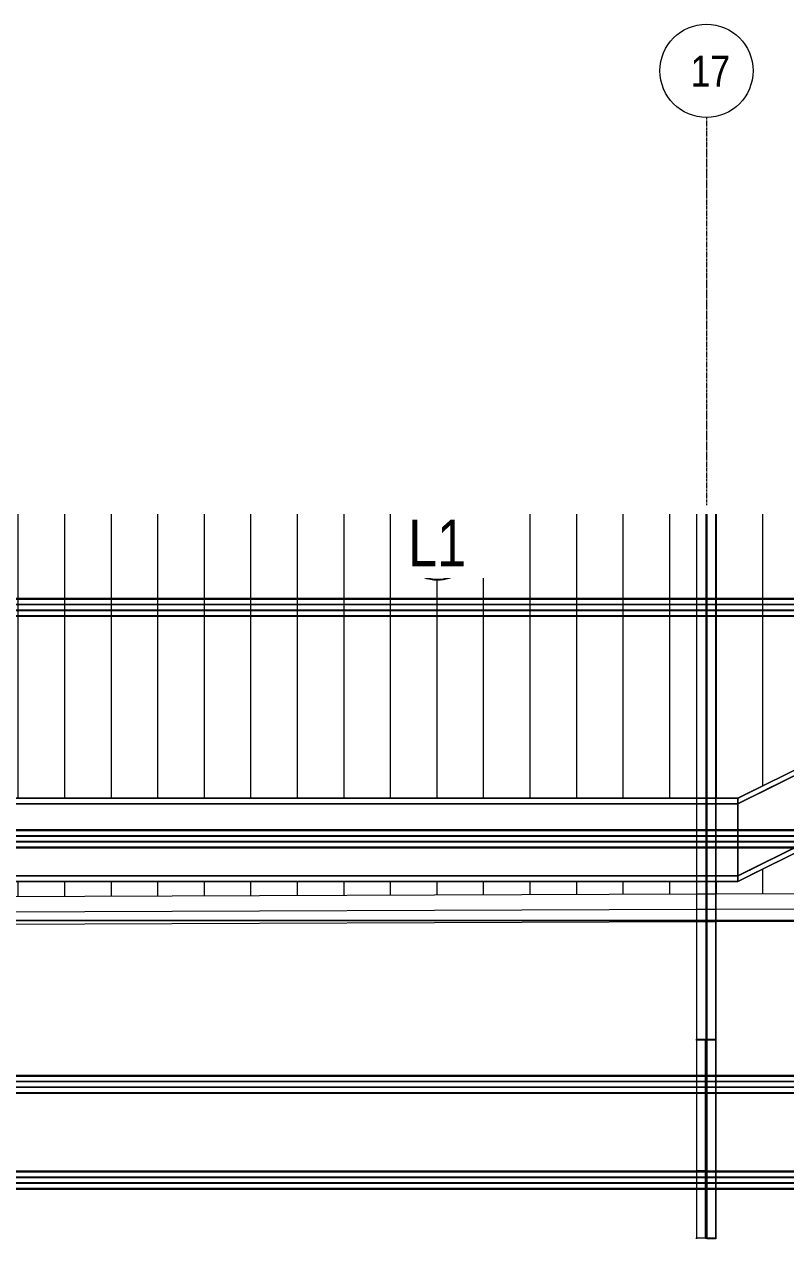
# Model space of a CAD drawing. Header units: centimetres. Extents: x -1906 to 5208, y -261 to 2955.
# Drawn here: x 1529 to 2020, y 2172 to 2955 of the extents above; entities that cross this region are included whole.
import ezdxf

# ---------------------------------------------------------------- set-up
doc = ezdxf.new("R2010")
doc.units = ezdxf.units.CM
for name, pattern in [('_Overhead_2_', [0.47625, 0.3175, -0.15875]), ('Grid Line', [2.2225, 1.27, -0.3175, 0.3175, -0.3175]), ('Hidden', [0.714375, 0.47625, -0.238125])]:
    doc.linetypes.add(name, pattern=pattern)
for name, color, linetype, lineweight in [('A-CLNG', 7, 'Continuous', 18), ('A-CLNG-PATT', 7, 'Continuous', 18), ('A-DETL-HDLN', 7, 'Hidden', 18), ('A-FLOR', 7, 'Continuous', 18), ('A-WALL', 7, 'Continuous', 18), ('E-LITE-EQPM', 7, 'Continuous', 18), ('E-LITE-EQPM-IDEN', 7, 'Continuous', 18), ('G-IMPT', 7, 'Continuous', 18), ('I-WALL', 7, 'Continuous', 9), ('S-BEAM', 7, 'Continuous', 18), ('S-COLS', 7, 'Continuous', 18), ('S-GRID', 7, 'Continuous', 9), ('S-GRID-IDEN', 7, 'Continuous', 9)]:
    doc.layers.add(name, color=color, linetype=linetype, lineweight=lineweight)
doc.styles.add('Arial_1', font='arial.ttf', dxfattribs={"width": 0.8, "height": 30})
doc.styles.add('Saira Condensed_1', font='SairaCondensed-Regular.ttf', dxfattribs={"height": 20})

# ---------------------------------------------------------------- blocks, each defined once
blk = doc.blocks.new('Costanera Perfil Z - Parametrizado - h_22cm-1718476-Planta Bodega almacenamiento insumos')
at = {"layer": 'S-BEAM', "color": 254, "lineweight": 9, "true_color": 0xcccccc}
for p, q in [((-5.84, 4686.47), (-5.84, 1495.35)), ((-5.54, 4686.47), (-5.54, 1495.35)), ((-5.5, 1495.35), (-5.5, 4686.47)), ((-5.26, 4686.47), (-5.26, 1495.35)), ((-2.01, 4686.47), (-2.01, 1495.35)), ((-1.67, 4686.47), (-1.67, 1495.35)), ((1.67, 4686.47), (1.67, 1495.35)), ((2.01, 4686.47), (2.01, 1495.35)), ((5.26, 4686.47), (5.26, 1495.35)), ((5.5, 4686.47), (5.5, 1495.35)), ((5.54, 4686.47), (5.54, 1495.35)), ((5.84, 4686.47), (5.84, 1495.35))]:
    blk.add_line(p, q, dxfattribs=at)
blk = doc.blocks.new('Costanera Perfil Z - Parametrizado - h_22cm-1718422-Planta Bodega almacenamiento insumos')
at = {"layer": 'S-BEAM', "color": 254, "lineweight": 9, "true_color": 0xcccccc}
for p, q in [((-5.84, 4686.77), (-5.84, 1495.65)), ((-5.54, 4686.77), (-5.54, 1495.65)), ((-5.5, 1495.65), (-5.5, 4686.77)), ((-5.26, 4686.77), (-5.26, 1495.65)), ((-2.01, 4686.77), (-2.01, 1495.65)), ((-1.67, 4686.77), (-1.67, 1495.65)), ((1.67, 4686.77), (1.67, 1495.65)), ((2.01, 4686.77), (2.01, 1495.65)), ((5.26, 4686.77), (5.26, 1495.65)), ((5.5, 4686.77), (5.5, 1495.65)), ((5.54, 4686.77), (5.54, 1495.65)), ((5.84, 4686.77), (5.84, 1495.65))]:
    blk.add_line(p, q, dxfattribs=at)
blk = doc.blocks.new('Costanera Perfil Z - Parametrizado - h_22cm-1718325-Planta Bodega almacenamiento insumos')
at = {"layer": 'S-BEAM', "color": 254, "lineweight": 9, "true_color": 0xcccccc}
for p, q in [((-5.84, 4686.98), (-5.84, 1495.86)), ((-5.54, 4686.98), (-5.54, 1495.86)), ((-5.5, 1495.86), (-5.5, 4686.98)), ((-5.26, 4686.98), (-5.26, 1495.86)), ((-2.01, 4686.98), (-2.01, 1568.73)), ((-1.67, 4686.98), (-1.67, 1568.73)), ((1.67, 4686.98), (1.67, 1495.86)), ((2.01, 4686.98), (2.01, 1495.86)), ((5.26, 4686.98), (5.26, 1568.73)), ((5.5, 4686.98), (5.5, 1568.73)), ((5.54, 4686.98), (5.54, 1568.73)), ((5.84, 4686.98), (5.84, 1568.73))]:
    blk.add_line(p, q, dxfattribs=at)
blk = doc.blocks.new('PQ_RVR_EST-01_ZZ_ZZ_MO_T_A_rvt-2-Planta Bodega almacenamiento insumos')
at = {"layer": 'S-BEAM', "color": 254, "lineweight": 9, "true_color": 0xcccccc}
for p, q in [((-4128.33, 2638.97), (-4128.33, 2584.66)), ((-4128.33, 2638.97), (-4128.33, 2584.66)), ((-4128.33, 2638.97), (-4128.33, 2584.66)), ((-4128.33, 2638.97), (-4128.33, 2584.66)), ((-4122.44, 2638.97), (-4122.44, 2584.66)), ((-4122.44, 2638.97), (-4122.44, 2584.66)), ((-4121.73, 2584.66), (-4121.73, 2638.97)), ((-4121.73, 2638.97), (-4121.73, 2584.66)), ((-4115.83, 2584.66), (-4115.83, 2638.97)), ((-4115.83, 2638.97), (-4115.83, 2584.66)), ((-4115.83, 2638.97), (-4115.83, 2584.66)), ((-4115.83, 2638.97), (-4115.83, 2584.66)), ((-4128.33, 2584.66), (-4128.33, 2580.84)), ((-4128.33, 2584.66), (-4128.33, 2580.84)), ((-4128.33, 2584.66), (-4128.33, 2580.84)), ((-4128.33, 2584.66), (-4128.33, 2580.84)), ((-4122.44, 2584.66), (-4122.44, 2580.84)), ((-4122.44, 2584.66), (-4122.44, 2580.84)), ((-4121.73, 2580.84), (-4121.73, 2584.66)), ((-4121.73, 2584.66), (-4121.73, 2580.84)), ((-4115.83, 2580.84), (-4115.83, 2584.66)), ((-4115.83, 2584.66), (-4115.83, 2580.84)), ((-4115.83, 2584.66), (-4115.83, 2580.84)), ((-4115.83, 2584.66), (-4115.83, 2580.84)), ((-4128.33, 2580.84), (-4128.33, 2580.49)), ((-4128.33, 2580.84), (-4128.33, 2580.49)), ((-4128.33, 2580.84), (-4128.33, 2580.49)), ((-4128.33, 2580.84), (-4128.33, 2580.49)), ((-4128.33, 2580.49), (-4128.33, 2577.16)), ((-4128.33, 2580.49), (-4128.33, 2577.16)), ((-4128.33, 2580.49), (-4128.33, 2577.16)), ((-4128.33, 2580.49), (-4128.33, 2577.16)), ((-4128.33, 2577.16), (-4128.33, 2576.81)), ((-4128.33, 2577.16), (-4128.33, 2576.81)), ((-4128.33, 2577.16), (-4128.33, 2576.81)), ((-4128.33, 2577.16), (-4128.33, 2576.81)), ((-4128.33, 2576.81), (-4128.33, 2572.98)), ((-4128.33, 2576.81), (-4128.33, 2572.98)), ((-4128.33, 2576.81), (-4128.33, 2572.98)), ((-4128.33, 2576.81), (-4128.33, 2572.98)), ((-4122.44, 2580.84), (-4122.44, 2580.49)), ((-4122.44, 2580.84), (-4122.44, 2580.49)), ((-4122.44, 2580.49), (-4122.44, 2577.16)), ((-4122.44, 2580.49), (-4122.44, 2577.16)), ((-4122.44, 2577.16), (-4122.44, 2576.81)), ((-4122.44, 2577.16), (-4122.44, 2576.81)), ((-4122.44, 2576.81), (-4122.44, 2572.98)), ((-4122.44, 2576.81), (-4122.44, 2572.98)), ((-4121.73, 2580.49), (-4121.73, 2580.84)), ((-4121.73, 2580.84), (-4121.73, 2580.49)), ((-4121.73, 2577.16), (-4121.73, 2580.49)), ((-4121.73, 2580.49), (-4121.73, 2577.16)), ((-4121.73, 2576.81), (-4121.73, 2577.16)), ((-4121.73, 2577.16), (-4121.73, 2576.81)), ((-4121.73, 2572.98), (-4121.73, 2576.81)), ((-4121.73, 2576.81), (-4121.73, 2572.98)), ((-4115.83, 2580.49), (-4115.83, 2580.84)), ((-4115.83, 2580.84), (-4115.83, 2580.49)), ((-4115.83, 2580.84), (-4115.83, 2580.49)), ((-4115.83, 2580.84), (-4115.83, 2580.49)), ((-4115.83, 2577.16), (-4115.83, 2580.49)), ((-4115.83, 2580.49), (-4115.83, 2577.16)), ((-4115.83, 2580.49), (-4115.83, 2577.16)), ((-4115.83, 2580.49), (-4115.83, 2577.16)), ((-4115.83, 2576.81), (-4115.83, 2577.16)), ((-4115.83, 2577.16), (-4115.83, 2576.81)), ((-4115.83, 2577.16), (-4115.83, 2576.81)), ((-4115.83, 2577.16), (-4115.83, 2576.81)), ((-4115.83, 2572.98), (-4115.83, 2576.81)), ((-4115.83, 2576.81), (-4115.83, 2572.98)), ((-4115.83, 2576.81), (-4115.83, 2572.98)), ((-4115.83, 2576.81), (-4115.83, 2572.98)), ((-4128.33, 2572.98), (-4128.33, 2435.49)), ((-4128.33, 2572.98), (-4128.33, 2435.49)), ((-4128.33, 2572.98), (-4128.33, 2435.49)), ((-4128.33, 2572.98), (-4128.33, 2435.49)), ((-4122.44, 2572.98), (-4122.44, 2435.49)), ((-4122.44, 2572.98), (-4122.44, 2435.49)), ((-4121.73, 2435.49), (-4121.73, 2572.98)), ((-4121.73, 2572.98), (-4121.73, 2435.49)), ((-4115.83, 2435.49), (-4115.83, 2572.98)), ((-4115.83, 2572.98), (-4115.83, 2435.49)), ((-4115.83, 2572.98), (-4115.83, 2435.49)), ((-4115.83, 2572.98), (-4115.83, 2435.49)), ((-4128.33, 2435.49), (-4128.33, 2431.67)), ((-4128.33, 2435.49), (-4128.33, 2431.67)), ((-4128.33, 2435.49), (-4128.33, 2431.67)), ((-4128.33, 2435.49), (-4128.33, 2431.67)), ((-4122.44, 2435.49), (-4122.44, 2431.67)), ((-4122.44, 2435.49), (-4122.44, 2431.67)), ((-4121.73, 2431.67), (-4121.73, 2435.49)), ((-4121.73, 2435.49), (-4121.73, 2431.67)), ((-4115.83, 2431.67), (-4115.83, 2435.49)), ((-4115.83, 2435.49), (-4115.83, 2431.67)), ((-4115.83, 2435.49), (-4115.83, 2431.67)), ((-4115.83, 2435.49), (-4115.83, 2431.67)), ((-4128.33, 2431.67), (-4128.33, 2431.32)), ((-4128.33, 2431.67), (-4128.33, 2431.32)), ((-4128.33, 2431.67), (-4128.33, 2431.32)), ((-4128.33, 2431.67), (-4128.33, 2431.32)), ((-4128.33, 2431.32), (-4128.33, 2427.99)), ((-4128.33, 2431.32), (-4128.33, 2427.99)), ((-4128.33, 2431.32), (-4128.33, 2427.99)), ((-4128.33, 2431.32), (-4128.33, 2427.99)), ((-4128.33, 2427.99), (-4128.33, 2427.64)), ((-4128.33, 2427.99), (-4128.33, 2427.64)), ((-4128.33, 2427.99), (-4128.33, 2427.64)), ((-4128.33, 2427.99), (-4128.33, 2427.64)), ((-4128.33, 2427.64), (-4128.33, 2423.81)), ((-4128.33, 2427.64), (-4128.33, 2423.81)), ((-4128.33, 2427.64), (-4128.33, 2423.81)), ((-4128.33, 2427.64), (-4128.33, 2423.81)), ((-4122.44, 2431.67), (-4122.44, 2431.32)), ((-4122.44, 2431.67), (-4122.44, 2431.32)), ((-4122.44, 2431.32), (-4122.44, 2427.99)), ((-4122.44, 2431.32), (-4122.44, 2427.99)), ((-4122.44, 2427.99), (-4122.44, 2427.64)), ((-4122.44, 2427.99), (-4122.44, 2427.64)), ((-4122.44, 2427.64), (-4122.44, 2423.81)), ((-4122.44, 2427.64), (-4122.44, 2423.81)), ((-4121.73, 2431.32), (-4121.73, 2431.67)), ((-4121.73, 2431.67), (-4121.73, 2431.32)), ((-4121.73, 2427.99), (-4121.73, 2431.32)), ((-4121.73, 2431.32), (-4121.73, 2427.99)), ((-4121.73, 2427.64), (-4121.73, 2427.99)), ((-4121.73, 2427.99), (-4121.73, 2427.64)), ((-4121.73, 2423.81), (-4121.73, 2427.64)), ((-4121.73, 2427.64), (-4121.73, 2423.81)), ((-4115.83, 2431.32), (-4115.83, 2431.67)), ((-4115.83, 2431.67), (-4115.83, 2431.32)), ((-4115.83, 2431.67), (-4115.83, 2431.32)), ((-4115.83, 2431.67), (-4115.83, 2431.32)), ((-4115.83, 2427.99), (-4115.83, 2431.32)), ((-4115.83, 2431.32), (-4115.83, 2427.99)), ((-4115.83, 2431.32), (-4115.83, 2427.99)), ((-4115.83, 2431.32), (-4115.83, 2427.99)), ((-4115.83, 2427.64), (-4115.83, 2427.99)), ((-4115.83, 2427.99), (-4115.83, 2427.64)), ((-4115.83, 2427.99), (-4115.83, 2427.64)), ((-4115.83, 2427.99), (-4115.83, 2427.64)), ((-4115.83, 2423.81), (-4115.83, 2427.64)), ((-4115.83, 2427.64), (-4115.83, 2423.81)), ((-4115.83, 2427.64), (-4115.83, 2423.81)), ((-4115.83, 2427.64), (-4115.83, 2423.81)), ((-4128.33, 2423.81), (-4128.33, 2277.18)), ((-4128.33, 2423.81), (-4128.33, 2277.18)), ((-4128.33, 2423.81), (-4128.33, 2277.18)), ((-4128.33, 2423.81), (-4128.33, 2300.51)), ((-4122.44, 2423.81), (-4122.44, 2277.18)), ((-4122.44, 2423.81), (-4122.44, 2277.18)), ((-4121.73, 2277.18), (-4121.73, 2423.81)), ((-4121.73, 2423.81), (-4121.73, 2277.18)), ((-4115.83, 2277.18), (-4115.83, 2423.81)), ((-4115.83, 2423.81), (-4115.83, 2277.18)), ((-4115.83, 2423.81), (-4115.83, 2277.18)), ((-4115.83, 2423.81), (-4115.83, 2277.18)), ((-4128.33, 2299.86), (-4128.33, 2277.18)), ((-4128.33, 2277.18), (-4128.33, 2273.36)), ((-4128.33, 2277.18), (-4128.33, 2273.36)), ((-4128.33, 2277.18), (-4128.33, 2273.36)), ((-4128.33, 2277.18), (-4128.33, 2273.36)), ((-4128.33, 2273.36), (-4128.33, 2273.01)), ((-4128.33, 2273.36), (-4128.33, 2273.01)), ((-4128.33, 2273.36), (-4128.33, 2273.01)), ((-4128.33, 2273.36), (-4128.33, 2273.01)), ((-4128.33, 2273.01), (-4128.33, 2269.68)), ((-4128.33, 2273.01), (-4128.33, 2269.68)), ((-4128.33, 2273.01), (-4128.33, 2269.68)), ((-4128.33, 2273.01), (-4128.33, 2269.68)), ((-4122.44, 2277.18), (-4122.44, 2273.36)), ((-4122.44, 2277.18), (-4122.44, 2273.36)), ((-4122.44, 2273.36), (-4122.44, 2273.01)), ((-4122.44, 2273.36), (-4122.44, 2273.01)), ((-4122.44, 2273.01), (-4122.44, 2269.68)), ((-4122.44, 2273.01), (-4122.44, 2269.68)), ((-4121.73, 2273.36), (-4121.73, 2277.18)), ((-4121.73, 2277.18), (-4121.73, 2273.36)), ((-4121.73, 2273.01), (-4121.73, 2273.36)), ((-4121.73, 2273.36), (-4121.73, 2273.01)), ((-4121.73, 2269.68), (-4121.73, 2273.01)), ((-4121.73, 2273.01), (-4121.73, 2269.68)), ((-4115.83, 2273.36), (-4115.83, 2277.18)), ((-4115.83, 2277.18), (-4115.83, 2273.36)), ((-4115.83, 2277.18), (-4115.83, 2273.36)), ((-4115.83, 2277.18), (-4115.83, 2273.36)), ((-4115.83, 2273.01), (-4115.83, 2273.36)), ((-4115.83, 2273.36), (-4115.83, 2273.01)), ((-4115.83, 2273.36), (-4115.83, 2273.01)), ((-4115.83, 2273.36), (-4115.83, 2273.01)), ((-4115.83, 2269.68), (-4115.83, 2273.01)), ((-4115.83, 2273.01), (-4115.83, 2269.68)), ((-4115.83, 2273.01), (-4115.83, 2269.68)), ((-4115.83, 2273.01), (-4115.83, 2269.68)), ((-4128.33, 2269.68), (-4128.33, 2269.33)), ((-4128.33, 2269.68), (-4128.33, 2269.33)), ((-4128.33, 2269.68), (-4128.33, 2269.33)), ((-4128.33, 2269.68), (-4128.33, 2269.33)), ((-4128.33, 2269.33), (-4128.33, 2265.5)), ((-4128.33, 2269.33), (-4128.33, 2265.5)), ((-4128.33, 2269.33), (-4128.33, 2265.5)), ((-4128.33, 2269.33), (-4128.33, 2265.5)), ((-4128.33, 2265.5), (-4128.33, 2215.44)), ((-4128.33, 2265.5), (-4128.33, 2215.44)), ((-4128.33, 2265.5), (-4128.33, 2215.44)), ((-4128.33, 2265.5), (-4128.33, 2215.44)), ((-4122.44, 2269.68), (-4122.44, 2269.33)), ((-4122.44, 2269.68), (-4122.44, 2269.33)), ((-4122.44, 2269.33), (-4122.44, 2265.5)), ((-4122.44, 2269.33), (-4122.44, 2265.5)), ((-4122.44, 2265.5), (-4122.44, 2215.44)), ((-4122.44, 2265.5), (-4122.44, 2215.44)), ((-4121.73, 2269.33), (-4121.73, 2269.68)), ((-4121.73, 2269.68), (-4121.73, 2269.33)), ((-4121.73, 2265.5), (-4121.73, 2269.33)), ((-4121.73, 2269.33), (-4121.73, 2265.5)), ((-4121.73, 2215.44), (-4121.73, 2265.5)), ((-4121.73, 2265.5), (-4121.73, 2215.44)), ((-4115.83, 2269.33), (-4115.83, 2269.68)), ((-4115.83, 2269.68), (-4115.83, 2269.33)), ((-4115.83, 2269.68), (-4115.83, 2269.33)), ((-4115.83, 2269.68), (-4115.83, 2269.33)), ((-4115.83, 2265.5), (-4115.83, 2269.33)), ((-4115.83, 2269.33), (-4115.83, 2265.5)), ((-4115.83, 2269.33), (-4115.83, 2265.5)), ((-4115.83, 2269.33), (-4115.83, 2265.5)), ((-4115.83, 2215.44), (-4115.83, 2265.5)), ((-4115.83, 2265.5), (-4115.83, 2215.44)), ((-4115.83, 2265.5), (-4115.83, 2215.44)), ((-4115.83, 2265.5), (-4115.83, 2215.44)), ((-4128.33, 2215.44), (-4128.33, 2211.62)), ((-4128.33, 2215.44), (-4128.33, 2211.62)), ((-4128.33, 2215.44), (-4128.33, 2211.62)), ((-4128.33, 2215.44), (-4128.33, 2211.62)), ((-4128.33, 2211.62), (-4128.33, 2211.27)), ((-4128.33, 2211.62), (-4128.33, 2211.27)), ((-4128.33, 2211.62), (-4128.33, 2211.27)), ((-4128.33, 2211.62), (-4128.33, 2211.27)), ((-4128.33, 2211.27), (-4128.33, 2207.94)), ((-4128.33, 2211.27), (-4128.33, 2207.94)), ((-4128.33, 2211.27), (-4128.33, 2207.94)), ((-4128.33, 2211.27), (-4128.33, 2207.94)), ((-4128.33, 2207.94), (-4128.33, 2207.59)), ((-4128.33, 2207.94), (-4128.33, 2207.59)), ((-4128.33, 2207.94), (-4128.33, 2207.59)), ((-4128.33, 2207.94), (-4128.33, 2207.59)), ((-4122.44, 2215.44), (-4122.44, 2211.62)), ((-4122.44, 2215.44), (-4122.44, 2211.62)), ((-4122.44, 2211.62), (-4122.44, 2211.27)), ((-4122.44, 2211.62), (-4122.44, 2211.27)), ((-4122.44, 2211.27), (-4122.44, 2207.94)), ((-4122.44, 2211.27), (-4122.44, 2207.94)), ((-4122.44, 2207.94), (-4122.44, 2207.59)), ((-4122.44, 2207.94), (-4122.44, 2207.59)), ((-4121.73, 2211.62), (-4121.73, 2215.44)), ((-4121.73, 2215.44), (-4121.73, 2211.62)), ((-4121.73, 2211.27), (-4121.73, 2211.62)), ((-4121.73, 2211.62), (-4121.73, 2211.27)), ((-4121.73, 2207.94), (-4121.73, 2211.27)), ((-4121.73, 2211.27), (-4121.73, 2207.94)), ((-4121.73, 2207.59), (-4121.73, 2207.94)), ((-4121.73, 2207.94), (-4121.73, 2207.59)), ((-4115.83, 2211.62), (-4115.83, 2215.44)), ((-4115.83, 2215.44), (-4115.83, 2211.62)), ((-4115.83, 2215.44), (-4115.83, 2211.62)), ((-4115.83, 2215.44), (-4115.83, 2211.62)), ((-4115.83, 2211.27), (-4115.83, 2211.62)), ((-4115.83, 2211.62), (-4115.83, 2211.27)), ((-4115.83, 2211.62), (-4115.83, 2211.27)), ((-4115.83, 2211.62), (-4115.83, 2211.27)), ((-4115.83, 2207.94), (-4115.83, 2211.27)), ((-4115.83, 2211.27), (-4115.83, 2207.94)), ((-4115.83, 2211.27), (-4115.83, 2207.94)), ((-4115.83, 2211.27), (-4115.83, 2207.94)), ((-4115.83, 2207.59), (-4115.83, 2207.94)), ((-4115.83, 2207.94), (-4115.83, 2207.59)), ((-4115.83, 2207.94), (-4115.83, 2207.59)), ((-4115.83, 2207.94), (-4115.83, 2207.59)), ((-4128.33, 2207.59), (-4128.33, 2203.76)), ((-4128.33, 2207.59), (-4128.33, 2203.76)), ((-4128.33, 2207.59), (-4128.33, 2203.76)), ((-4128.33, 2207.59), (-4128.33, 2203.76)), ((-4128.33, 2203.76), (-4128.33, 2171.94)), ((-4128.33, 2203.76), (-4128.33, 2171.94)), ((-4128.33, 2203.76), (-4128.33, 2171.94)), ((-4128.33, 2203.76), (-4128.33, 2172.52)), ((-4122.44, 2207.59), (-4122.44, 2203.76)), ((-4122.44, 2207.59), (-4122.44, 2203.76)), ((-4122.44, 2203.76), (-4122.44, 2171.94)), ((-4122.44, 2203.76), (-4122.44, 2171.94)), ((-4121.73, 2203.76), (-4121.73, 2207.59)), ((-4121.73, 2207.59), (-4121.73, 2203.76)), ((-4121.73, 2171.94), (-4121.73, 2203.76)), ((-4121.73, 2203.76), (-4121.73, 2171.94)), ((-4115.83, 2203.76), (-4115.83, 2207.59)), ((-4115.83, 2207.59), (-4115.83, 2203.76)), ((-4115.83, 2207.59), (-4115.83, 2203.76)), ((-4115.83, 2207.59), (-4115.83, 2203.76)), ((-4115.83, 2171.94), (-4115.83, 2203.76)), ((-4115.83, 2203.76), (-4115.83, 2171.94)), ((-4115.83, 2203.76), (-4115.83, 2171.94)), ((-4115.83, 2203.76), (-4115.83, 2171.94))]:
    blk.add_line(p, q, dxfattribs=at)
at = {"layer": 'S-COLS', "color": 253, "lineweight": 9, "true_color": 0xaaaaaa}
for p, q in [((-4128.44, 2299.93), (-4128.44, 2300.52)), ((-4128.44, 2299.93), (-4128.44, 2277.18)), ((-4128.33, 2300.52), (-4115.94, 2300.52)), ((-4122.54, 2299.93), (-4128.33, 2299.93)), ((-4122.54, 2277.18), (-4122.54, 2299.93)), ((-4115.94, 2299.93), (-4121.83, 2299.93)), ((-4121.83, 2299.93), (-4121.83, 2277.18)), ((-4115.94, 2300.52), (-4115.94, 2299.93)), ((-4115.94, 2277.18), (-4115.94, 2299.93)), ((-4128.44, 2277.18), (-4128.44, 2273.36)), ((-4128.44, 2273.36), (-4128.44, 2273.01)), ((-4128.44, 2273.01), (-4128.44, 2269.68)), ((-4122.54, 2273.36), (-4122.54, 2277.18)), ((-4122.54, 2273.01), (-4122.54, 2273.36)), ((-4122.54, 2269.68), (-4122.54, 2273.01)), ((-4121.83, 2277.18), (-4121.83, 2273.36)), ((-4121.83, 2273.36), (-4121.83, 2273.01)), ((-4121.83, 2273.01), (-4121.83, 2269.68)), ((-4115.94, 2273.36), (-4115.94, 2277.18)), ((-4115.94, 2273.01), (-4115.94, 2273.36)), ((-4115.94, 2269.68), (-4115.94, 2273.01)), ((-4128.44, 2269.68), (-4128.44, 2269.33)), ((-4128.44, 2269.33), (-4128.44, 2265.5)), ((-4128.44, 2265.5), (-4128.44, 2249.16)), ((-4122.54, 2269.33), (-4122.54, 2269.68)), ((-4122.54, 2265.5), (-4122.54, 2269.33)), ((-4122.54, 2215.44), (-4122.54, 2265.5)), ((-4121.83, 2269.68), (-4121.83, 2269.33)), ((-4121.83, 2269.33), (-4121.83, 2265.5)), ((-4121.83, 2265.5), (-4121.83, 2215.44)), ((-4115.94, 2269.33), (-4115.94, 2269.68)), ((-4115.94, 2265.5), (-4115.94, 2269.33)), ((-4115.94, 2249.16), (-4115.94, 2265.5)), ((-4128.44, 2249.16), (-4128.44, 2215.61)), ((-4115.94, 2215.61), (-4115.94, 2249.16)), ((-4122.54, 2215.61), (-4128.33, 2215.61)), ((-4122.54, 2211.62), (-4122.54, 2215.44)), ((-4122.54, 2211.27), (-4122.54, 2211.62)), ((-4122.54, 2207.94), (-4122.54, 2211.27)), ((-4122.54, 2207.59), (-4122.54, 2207.94)), ((-4121.83, 2215.44), (-4121.83, 2211.62)), ((-4121.83, 2211.62), (-4121.83, 2211.27)), ((-4121.83, 2211.27), (-4121.83, 2207.94)), ((-4121.83, 2207.94), (-4121.83, 2207.59)), ((-4121.73, 2215.61), (-4115.94, 2215.61)), ((-4122.54, 2203.76), (-4122.54, 2207.59)), ((-4122.54, 2172.52), (-4122.54, 2203.76)), ((-4121.83, 2207.59), (-4121.83, 2203.76)), ((-4121.83, 2203.76), (-4121.83, 2172.52)), ((-4128.44, 2171.94), (-4128.44, 2172.52)), ((-4128.33, 2172.52), (-4122.54, 2172.52)), ((-4121.83, 2172.52), (-4115.94, 2172.52)), ((-4115.94, 2171.94), (-4121.73, 2171.94)), ((-4115.94, 2172.52), (-4115.94, 2171.94))]:
    blk.add_line(p, q, dxfattribs=at)
at = {"layer": 'S-BEAM', "color": 254, "lineweight": 9, "true_color": 0xcccccc, "rotation": 269.9999999999998}
for name, p in [('Costanera Perfil Z - Parametrizado - h_22cm-1718476-Planta Bodega almacenamiento insumos', (-6547.93, 2578.82)), ('Costanera Perfil Z - Parametrizado - h_22cm-1718422-Planta Bodega almacenamiento insumos', (-6548.23, 2429.65)), ('Costanera Perfil Z - Parametrizado - h_22cm-1718325-Planta Bodega almacenamiento insumos', (-6548.44, 2271.34)), ('Costanera Perfil Z - Parametrizado - h_22cm-1718325-Planta Bodega almacenamiento insumos', (-6548.44, 2209.6))]:
    blk.add_blockref(name, p, dxfattribs=at)
blk = doc.blocks.new('PQ_RVR_ARQ-01_ZZ_ZZ_MO_T_A_rvt-2-Planta Bodega almacenamiento insumos')
at = {"layer": 'A-CLNG-PATT', "true_color": 0xd4d4d4}
h = blk.add_hatch(dxfattribs=at)
h.set_pattern_fill('FP_2', color=254, style=0, pattern_type=2)
h.set_pattern_definition([(90, (-3304.875, 82.28), (-30, 2e-15), [])])
h.paths.add_polyline_path([(-5052.58, 2390.87), (-5002.37, 2391.05), (-5002.38, 2395.95), (-4992.38, 2395.98), (-4992.37, 2391.09), (-4992.1, 2391.09), (-4992.12, 2395.98), (-4982.12, 2396.02), (-4982.1, 2391.13), (-4883.26, 2391.49), (-4883.18, 2393.89), (-4878.27, 2393.9), (-4878.26, 2391.51), (-3415.88, 2396.85), (-3415.79, 2399.31), (-3410.88, 2399.32), (-3410.88, 2396.87), (-3394.92, 2396.92), (-3394.83, 2399.39), (-3389.93, 2399.4), (-3389.92, 2396.94), (-3357.36, 2397.06), (-3357.3, 2402.03), (-3347.38, 2402.06), (-3347.36, 2397.1), (-2576.23, 2399.91), (-2577.59, 2638.97), (-2698.21, 2638.91), (-2698.21, 2636.41), (-2706.21, 2636.41), (-2706.21, 2638.91), (-2735.71, 2638.91), (-2735.71, 2632.91), (-2765.71, 2632.91), (-2765.71, 2638.91), (-2775.27, 2638.91), (-2774.58, 2637.77), (-2772.9, 2632.98), (-2772.33, 2627.86), (-2772.9, 2622.75), (-2774.85, 2617.5), (-2777.34, 2613.52), (-2780.99, 2609.88), (-2785.35, 2607.14), (-2790.54, 2605.4), (-2795.33, 2604.86), (-2800.64, 2605.51), (-2805.31, 2607.15), (-2809.84, 2610.05), (-2813.31, 2613.52), (-2816.07, 2617.96), (-2817.75, 2622.75), (-2818.33, 2627.86), (-2817.76, 2632.91), (-3110.95, 2632.91), (-3110.95, 2638.97), (-3114.28, 2638.97), (-3114.28, 2632.91), (-3274.28, 2632.91), (-3272.9, 2628.98), (-3272.33, 2623.86), (-3272.9, 2618.75), (-3274.85, 2613.5), (-3277.34, 2609.52), (-3280.99, 2605.88), (-3285.73, 2603.01), (-3290.54, 2601.4), (-3295.33, 2600.86), (-3300.64, 2601.51), (-3305.31, 2603.15), (-3309.84, 2606.05), (-3313.31, 2609.52), (-3316.07, 2613.96), (-3317.8, 2619.21), (-3318.33, 2623.86), (-3317.71, 2629.09), (-3316.38, 2632.91), (-3332.3, 2632.91), (-3332.37, 2628.83), (-3645.03, 2628.83), (-4101.8, 2402.33), (-5052.58, 2402.33), (-5052.58, 2401.84)])
h.paths.add_polyline_path([(-4115.83, 2455.93), (-4101.8, 2455.93), (-3805.08, 2603.06), (-3805.31, 2603.15), (-3809.84, 2606.05), (-3813.31, 2609.52), (-3816.07, 2613.96), (-3817.8, 2619.21), (-3818.33, 2623.86), (-3817.71, 2629.09), (-3815.81, 2634.23), (-3813.31, 2638.2), (-3812.54, 2638.97), (-4282.78, 2638.97), (-4280.82, 2637.68), (-4277.34, 2634.2), (-4274.58, 2629.77), (-4272.9, 2624.98), (-4272.33, 2619.86), (-4272.9, 2614.75), (-4274.85, 2609.5), (-4277.34, 2605.52), (-4280.99, 2601.88), (-4285.35, 2599.14), (-4290.54, 2597.4), (-4295.33, 2596.86), (-4300.64, 2597.51), (-4305.31, 2599.15), (-4309.84, 2602.05), (-4313.31, 2605.52), (-4316.07, 2609.96), (-4317.75, 2614.75), (-4318.33, 2619.86), (-4317.75, 2624.98), (-4315.81, 2630.23), (-4313.31, 2634.2), (-4309.67, 2637.85), (-4307.87, 2638.97), (-4782.78, 2638.97), (-4780.82, 2637.68), (-4777.34, 2634.2), (-4774.58, 2629.77), (-4772.9, 2624.98), (-4772.33, 2619.86), (-4772.9, 2614.75), (-4774.85, 2609.5), (-4777.34, 2605.52), (-4780.99, 2601.88), (-4785.35, 2599.14), (-4790.54, 2597.4), (-4795.33, 2596.86), (-4800.64, 2597.51), (-4805.31, 2599.15), (-4809.84, 2602.05), (-4813.31, 2605.52), (-4816.07, 2609.96), (-4817.75, 2614.75), (-4818.33, 2619.86), (-4817.75, 2624.98), (-4815.81, 2630.23), (-4813.31, 2634.2), (-4809.67, 2637.85), (-4807.87, 2638.97), (-5052.58, 2638.97), (-5052.58, 2455.93), (-4121.73, 2455.93)])
h.paths.add_polyline_path([(-3225.77, 2526.96), (-3246.21, 2526.96), (-3246.21, 2629.98), (-3230.65, 2629.98), (-3230.65, 2630.15), (-3196.38, 2630.15), (-3196.38, 2629.98), (-3193.47, 2629.98), (-3193.47, 2526.96), (-3207.71, 2526.96)])
h.paths.add_polyline_path([(-3772.87, 2619.03), (-3732.66, 2638.97), (-3778.11, 2638.97), (-3777.34, 2638.2), (-3774.58, 2633.77), (-3772.9, 2628.98), (-3772.33, 2623.86), (-3772.85, 2619.21)])
h.paths.add_polyline_path([(-2938.74, 2634.66), (-2938.74, 2638.97), (-2939.36, 2638.97), (-2939.36, 2634.66)])
h.paths.add_polyline_path([(-2950.51, 2634.66), (-2950.51, 2638.97), (-2951.12, 2638.97), (-2951.12, 2634.66)])
h.paths.add_polyline_path([(-2957, 2634.66), (-2956.39, 2634.66), (-2956.39, 2638.97), (-2957, 2638.97)])
h.paths.add_polyline_path([(-3016.24, 2634.66), (-3015.19, 2634.66), (-3015.19, 2638.97), (-3016.24, 2638.97)])
h.paths.add_polyline_path([(-2933.48, 2634.66), (-2932.86, 2634.66), (-2932.86, 2638.97), (-2933.48, 2638.97)])
h.paths.add_polyline_path([(-2833.51, 2634.66), (-2832.89, 2634.66), (-2832.89, 2638.97), (-2833.51, 2638.97)])
h.paths.add_polyline_path([(-3117.56, 2634.66), (-3117.56, 2638.97), (-3118.09, 2638.97), (-3118.09, 2634.66)])
h.paths.add_polyline_path([(-3103.84, 2634.66), (-3103.84, 2638.97), (-3106.56, 2638.97), (-3106.56, 2634.66)])
h.paths.add_polyline_path([(-2944.62, 2634.66), (-2944.62, 2638.97), (-2945.24, 2638.97), (-2945.24, 2634.66)])
h.paths.add_polyline_path([(-3259.23, 2634.66), (-3258.61, 2634.66), (-3258.61, 2638.97), (-3259.23, 2638.97)])
h.paths.add_polyline_path([(-3021.51, 2634.66), (-3021.51, 2638.97), (-3022.13, 2638.97), (-3022.13, 2634.66)])
h.paths.add_polyline_path([(-2892.31, 2634.66), (-2891.7, 2634.66), (-2891.7, 2638.97), (-2892.31, 2638.97)])
h.paths.add_polyline_path([(-2897.58, 2634.66), (-2897.58, 2638.97), (-2898.19, 2638.97), (-2898.19, 2634.66)])
h.paths.add_polyline_path([(-2915.22, 2634.66), (-2915.22, 2638.97), (-2915.84, 2638.97), (-2915.84, 2634.66)])
h.paths.add_polyline_path([(-3080.32, 2634.66), (-3080.32, 2638.97), (-3080.93, 2638.97), (-3080.93, 2634.66)])
h.paths.add_polyline_path([(-3123.36, 2634.66), (-3123.36, 2638.97), (-3123.98, 2638.97), (-3123.98, 2634.66)])
h.paths.add_polyline_path([(-3264.5, 2634.66), (-3264.5, 2638.97), (-3265.11, 2638.97), (-3265.11, 2634.66)])
h.paths.add_polyline_path([(-3004.04, 2634.66), (-3003.43, 2634.66), (-3003.43, 2638.97), (-3004.04, 2638.97)])
h.paths.add_polyline_path([(-2921.1, 2634.66), (-2921.1, 2638.97), (-2921.72, 2638.97), (-2921.72, 2634.66)])
h.paths.add_polyline_path([(-2962.27, 2634.66), (-2962.27, 2638.97), (-2962.88, 2638.97), (-2962.88, 2634.66)])
h.paths.add_polyline_path([(-2927.6, 2634.66), (-2926.98, 2634.66), (-2926.98, 2638.97), (-2927.6, 2638.97)])
h.paths.add_polyline_path([(-3247.47, 2634.66), (-3246.85, 2634.66), (-3246.85, 2638.97), (-3247.47, 2638.97)])
h.paths.add_polyline_path([(-3009.31, 2634.66), (-3009.31, 2638.97), (-3009.93, 2638.97), (-3009.93, 2634.66)])
h.paths.add_polyline_path([(-3075.05, 2634.66), (-3074.44, 2634.66), (-3074.44, 2638.97), (-3075.05, 2638.97)])
h.paths.add_polyline_path([(-3252.73, 2634.66), (-3252.73, 2638.97), (-3253.35, 2638.97), (-3253.35, 2634.66)])
h.paths.add_polyline_path([(-2998.16, 2634.66), (-2997.55, 2634.66), (-2997.55, 2638.97), (-2998.16, 2638.97)])
h.paths.add_polyline_path([(-3068.56, 2634.66), (-3068.56, 2638.97), (-3069.17, 2638.97), (-3069.17, 2634.66)])
h.paths.add_polyline_path([(-3241.59, 2634.66), (-3240.97, 2634.66), (-3240.97, 2638.97), (-3241.59, 2638.97)])
h.paths.add_polyline_path([(-3098.57, 2634.66), (-3097.96, 2634.66), (-3097.96, 2638.97), (-3098.57, 2638.97)])
h.paths.add_polyline_path([(-2838.77, 2634.66), (-2838.77, 2638.97), (-2839.39, 2638.97), (-2839.39, 2634.66)])
h.paths.add_polyline_path([(-3086.2, 2634.66), (-3086.2, 2638.97), (-3086.81, 2638.97), (-3086.81, 2634.66)])
h.paths.add_polyline_path([(-3129.24, 2634.66), (-3129.24, 2638.97), (-3129.86, 2638.97), (-3129.86, 2634.66)])
h.paths.add_polyline_path([(-3235.71, 2634.66), (-3235.09, 2634.66), (-3235.09, 2638.97), (-3235.71, 2638.97)])
h.paths.add_polyline_path([(-3063.29, 2634.66), (-3062.68, 2634.66), (-3062.68, 2638.97), (-3063.29, 2638.97)])
h.paths.add_polyline_path([(-2992.28, 2634.66), (-2991.67, 2634.66), (-2991.67, 2638.97), (-2992.28, 2638.97)])
h.paths.add_polyline_path([(-2986.4, 2634.66), (-2985.79, 2634.66), (-2985.79, 2638.97), (-2986.4, 2638.97)])
h.paths.add_polyline_path([(-2845.27, 2634.66), (-2844.65, 2634.66), (-2844.65, 2638.97), (-2845.27, 2638.97)])
h.paths.add_polyline_path([(-2974.64, 2634.66), (-2974.03, 2634.66), (-2974.03, 2638.97), (-2974.64, 2638.97)])
h.paths.add_polyline_path([(-2850.54, 2634.66), (-2850.54, 2638.97), (-2851.15, 2638.97), (-2851.15, 2634.66)])
h.paths.add_polyline_path([(-3135.74, 2634.66), (-3135.12, 2634.66), (-3135.12, 2638.97), (-3135.74, 2638.97)])
h.paths.add_polyline_path([(-3141, 2634.66), (-3141, 2638.97), (-3141.62, 2638.97), (-3141.62, 2634.66)])
h.paths.add_polyline_path([(-2827.63, 2634.66), (-2827.01, 2634.66), (-2827.01, 2638.97), (-2827.63, 2638.97)])
h.paths.add_polyline_path([(-2821.75, 2634.66), (-2821.13, 2634.66), (-2821.13, 2638.97), (-2821.75, 2638.97), (-2821.75, 2638.08)])
h.paths.add_polyline_path([(-3270.99, 2634.66), (-3270.38, 2634.66), (-3270.38, 2638.97), (-3270.99, 2638.97), (-3270.99, 2635.67)])
h.paths.add_polyline_path([(-3147.5, 2634.66), (-3146.88, 2634.66), (-3146.88, 2638.97), (-3147.5, 2638.97)])
h.paths.add_polyline_path([(-3152.76, 2634.66), (-3152.76, 2638.97), (-3153.38, 2638.97), (-3153.38, 2634.66)])
h.paths.add_polyline_path([(-3057.41, 2634.66), (-3056.79, 2634.66), (-3056.79, 2638.97), (-3057.41, 2638.97)])
h.paths.add_polyline_path([(-3158.64, 2634.66), (-3158.64, 2638.97), (-3159.26, 2638.97), (-3159.26, 2634.66)])
h.paths.add_polyline_path([(-3229.83, 2634.66), (-3229.21, 2634.66), (-3229.21, 2638.97), (-3229.83, 2638.97)])
h.paths.add_polyline_path([(-3223.95, 2634.66), (-3223.33, 2634.66), (-3223.33, 2638.97), (-3223.95, 2638.97)])
h.paths.add_polyline_path([(-3164.53, 2634.66), (-3164.53, 2638.97), (-3165.14, 2638.97), (-3165.14, 2634.66)])
h.paths.add_polyline_path([(-2980.52, 2634.66), (-2979.91, 2634.66), (-2979.91, 2638.97), (-2980.52, 2638.97)])
h.paths.add_polyline_path([(-2856.42, 2634.66), (-2856.42, 2638.97), (-2857.03, 2638.97), (-2857.03, 2634.66)])
h.paths.add_polyline_path([(-3050.91, 2634.66), (-3050.91, 2638.97), (-3051.53, 2638.97), (-3051.53, 2634.66)])
h.paths.add_polyline_path([(-3045.65, 2634.66), (-3045.03, 2634.66), (-3045.03, 2638.97), (-3045.65, 2638.97)])
h.paths.add_polyline_path([(-3170.41, 2634.66), (-3170.41, 2638.97), (-3171.02, 2638.97), (-3171.02, 2634.66)])
h.paths.add_polyline_path([(-2862.3, 2634.66), (-2862.3, 2638.97), (-2862.91, 2638.97), (-2862.91, 2634.66)])
h.paths.add_polyline_path([(-2868.18, 2634.66), (-2868.18, 2638.97), (-2868.79, 2638.97), (-2868.79, 2634.66)])
h.paths.add_polyline_path([(-2904.07, 2634.66), (-2903.46, 2634.66), (-2903.46, 2638.97), (-2904.07, 2638.97)])
h.paths.add_polyline_path([(-3329.62, 2634.66), (-3329.62, 2638.97), (-3330.24, 2638.97), (-3330.24, 2634.66)])
h.paths.add_polyline_path([(-3039.15, 2634.66), (-3039.15, 2638.97), (-3039.77, 2638.97), (-3039.77, 2634.66)])
h.paths.add_polyline_path([(-3324.35, 2634.66), (-3323.74, 2634.66), (-3323.74, 2638.97), (-3324.35, 2638.97)])
h.paths.add_polyline_path([(-3217.45, 2634.66), (-3217.45, 2638.97), (-3218.06, 2638.97), (-3218.06, 2634.66)])
h.paths.add_polyline_path([(-3092.08, 2634.66), (-3092.08, 2638.97), (-3092.69, 2638.97), (-3092.69, 2634.66)])
h.paths.add_polyline_path([(-3176.9, 2634.66), (-3176.29, 2634.66), (-3176.29, 2638.97), (-3176.9, 2638.97)])
h.paths.add_polyline_path([(-3182.17, 2634.66), (-3182.17, 2638.97), (-3182.78, 2638.97), (-3182.78, 2634.66)])
h.paths.add_polyline_path([(-2874.67, 2634.66), (-2874.06, 2634.66), (-2874.06, 2638.97), (-2874.67, 2638.97)])
h.paths.add_polyline_path([(-3193.93, 2634.66), (-3193.93, 2638.97), (-3194.54, 2638.97), (-3194.54, 2634.66)])
h.paths.add_polyline_path([(-3033.89, 2634.66), (-3033.27, 2634.66), (-3033.27, 2638.97), (-3033.89, 2638.97)])
h.paths.add_polyline_path([(-2968.15, 2634.66), (-2968.15, 2638.97), (-2968.76, 2638.97), (-2968.76, 2634.66)])
h.paths.add_polyline_path([(-2879.94, 2634.66), (-2879.94, 2638.97), (-2880.55, 2638.97), (-2880.55, 2634.66)])
h.paths.add_polyline_path([(-3028.01, 2634.66), (-3027.39, 2634.66), (-3027.39, 2638.97), (-3028.01, 2638.97)])
h.paths.add_polyline_path([(-2885.82, 2634.66), (-2885.82, 2638.97), (-2886.43, 2638.97), (-2886.43, 2634.66)])
h.paths.add_polyline_path([(-3318.47, 2634.66), (-3317.42, 2634.66), (-3317.42, 2638.97), (-3318.47, 2638.97), (-3318.47, 2635.64)])
h.paths.add_polyline_path([(-3188.05, 2634.66), (-3188.05, 2638.97), (-3188.66, 2638.97), (-3188.66, 2634.66)])
h.paths.add_polyline_path([(-3206.3, 2634.66), (-3205.69, 2634.66), (-3205.69, 2638.97), (-3206.3, 2638.97)])
h.paths.add_polyline_path([(-3200.42, 2634.66), (-3199.81, 2634.66), (-3199.81, 2638.97), (-3200.42, 2638.97)])
h.paths.add_polyline_path([(-3276.26, 2636.47), (-3276.26, 2638.97), (-3276.87, 2638.97), (-3276.87, 2637.45), (-3276.54, 2636.92)])
h.paths.add_polyline_path([(-2815.87, 2638.13), (-2815.34, 2638.97), (-2815.87, 2638.97), (-2815.87, 2638.54)])
at = {"layer": 'A-CLNG', "color": 254, "true_color": 0xd4d4d4}
for p, q in [((-4115.83, 2394.29), (-3353.1, 2397.08)), ((-4917.59, 2391.36), (-4128.33, 2394.24)), ((-4128.33, 2394.24), (-4122.44, 2394.27)), ((-4122.44, 2394.27), (-4121.73, 2394.27)), ((-4121.73, 2394.27), (-4115.83, 2394.29))]:
    blk.add_line(p, q, dxfattribs=at)
at = {"layer": 'A-FLOR', "color": 254, "linetype": '_Overhead_2_', "lineweight": 9, "true_color": 0xd4d4d4}
for p, q in [((-4917.59, 2377.11), (-4128.33, 2377.11)), ((-4128.33, 2377.11), (-4917.59, 2377.11)), ((-4128.33, 2377.11), (-4122.44, 2377.11)), ((-4122.44, 2377.11), (-4128.33, 2377.11)), ((-4122.44, 2377.11), (-4121.73, 2377.11)), ((-4121.73, 2377.11), (-4122.44, 2377.11)), ((-4121.73, 2377.11), (-4115.83, 2377.11)), ((-4115.83, 2377.11), (-4121.73, 2377.11)), ((-4115.83, 2377.11), (-3758.5, 2377.11)), ((-3758.5, 2377.11), (-4115.83, 2377.11))]:
    blk.add_line(p, q, dxfattribs=at)
at = {"layer": 'A-WALL', "color": 253, "lineweight": 9, "true_color": 0xaaaaaa}
for p, q in [((-4128.33, 2376.18), (-4917.59, 2373.26)), ((-4122.44, 2376.2), (-4128.33, 2376.18)), ((-4121.73, 2376.2), (-4122.44, 2376.2)), ((-4115.83, 2376.22), (-4121.73, 2376.2)), ((-3875.72, 2377.11), (-4115.83, 2376.22))]:
    blk.add_line(p, q, dxfattribs=at)
at = {"layer": 'I-WALL', "color": 253, "true_color": 0xaaaaaa}
for p, q in [((-4115.83, 2394.22), (-3353.1, 2397.04)), ((-4917.59, 2391.26), (-4128.33, 2394.18)), ((-4128.33, 2394.18), (-4122.44, 2394.2)), ((-4122.44, 2394.2), (-4121.73, 2394.2)), ((-4121.73, 2394.2), (-4115.83, 2394.22)), ((-4128.33, 2384.18), (-4917.59, 2381.26)), ((-4122.44, 2384.2), (-4128.33, 2384.18)), ((-4121.73, 2384.2), (-4122.44, 2384.2)), ((-4115.83, 2384.22), (-4121.73, 2384.2)), ((-3353.1, 2387.04), (-4115.83, 2384.22))]:
    blk.add_line(p, q, dxfattribs=at)
blk = doc.blocks.new('LamparaTecho - LamparaTecho_ipt-V178-Planta Bodega almacenamiento insumos')
at = {"layer": 'G-IMPT', "color": 30, "lineweight": 25, "true_color": 0xff8000}
for radius, start, end in [(23, 123.28744, 180), (23, 270, 56.71256), (9, 0, 180), (23, 180, 270), (9, 180, 0), (1, 0, 180), (1, 180, 360)]:
    blk.add_arc((0, 0), radius, start, end, dxfattribs=at)
blk = doc.blocks.new('LamparaTecho - Standard-V179-Planta Bodega almacenamiento insumos')
blk.add_blockref('LamparaTecho - LamparaTecho_ipt-V178-Planta Bodega almacenamiento insumos', (0, 0))
blk = doc.blocks.new('EQ-04-004 - EQ-04-004_dwg_Agrupar_332-1536222-Planta Bodega almacenamiento insumos')
at = {"layer": 'A-DETL-HDLN', "lineweight": 9}
for p, q in [((503.8, 236.64), (127.4, 50)), ((503.8, 236.64), (127.4, 50)), ((127.4, 53.6), (496.54, 236.64)), ((503.8, 236.64), (127.4, 50)), ((584.17, 230), (127.4, 3.5)), ((127.4, 3.5), (584.17, 230)), ((127.4, 3.5), (584.17, 230)), ((127.4, 0), (584.17, 226.5)), ((-823.38, 53.6), (127.4, 53.6)), ((127.4, 50), (-823.38, 50)), ((127.4, 50), (-823.38, 50)), ((-823.38, 50), (127.4, 50)), ((127.4, 53.6), (127.4, 50)), ((127.4, 50), (127.4, 53.6)), ((127.4, 50), (127.4, 3.5)), ((127.4, 3.5), (127.4, 50)), ((127.4, 3.5), (-823.38, 3.5)), ((-823.38, 3.5), (127.4, 3.5)), ((127.4, 3.5), (-823.38, 3.5)), ((127.4, 0), (-823.38, 0)), ((127.4, 0), (127.4, 3.5)), ((127.4, 0), (127.4, 3.5))]:
    blk.add_line(p, q, dxfattribs=at)
at = {"layer": 'G-IMPT', "color": 254, "lineweight": 9, "true_color": 0xcccccc}
for p, q in [((584.17, 230), (127.4, 3.5)), ((428.38, 199.25), (127.4, 50)), ((127.4, 50), (-823.38, 50)), ((127.4, 50), (127.4, 3.5)), ((127.4, 3.5), (-823.38, 3.5))]:
    blk.add_line(p, q, dxfattribs=at)
at = {"layer": 'G-IMPT', "color": 251, "lineweight": 9, "true_color": 0x666666}
for p, q in [((127.4, 3.5), (584.17, 230)), ((127.4, 0), (584.17, 226.5)), ((584.17, 226.5), (127.4, 0)), ((127.4, 53.6), (424.12, 200.74)), ((428.38, 199.25), (127.4, 50)), ((418.81, 198.1), (127.4, 53.6)), ((127.4, 53.6), (418.81, 198.1)), ((-823.38, 53.6), (127.4, 53.6)), ((127.4, 50), (-823.38, 50)), ((-823.38, 50), (127.4, 50)), ((127.4, 53.6), (127.4, 50)), ((-823.38, 3.5), (127.4, 3.5)), ((127.4, 3.5), (-823.38, 3.5)), ((127.4, 0), (-823.38, 0)), ((127.4, 0), (127.4, 3.5))]:
    blk.add_line(p, q, dxfattribs=at)
at = {"layer": 'G-IMPT', "color": 136, "lineweight": 9, "true_color": 0x007f7f}
for p, q in [((127.4, 3.5), (584.17, 230)), ((428.38, 199.25), (127.4, 50)), ((-823.38, 50), (127.4, 50)), ((127.4, 50), (127.4, 53.6)), ((127.4, 3.5), (127.4, 50)), ((127.4, 50), (127.4, 3.5)), ((127.4, 3.5), (127.4, 50)), ((127.4, 3.5), (127.4, 50)), ((127.4, 3.5), (-823.38, 3.5)), ((127.4, 0), (127.4, 3.5))]:
    blk.add_line(p, q, dxfattribs=at)
at = {"layer": 'G-IMPT', "color": 251, "lineweight": 9, "true_color": 0x666666, "flags": 128}
for points in [[(896.9, 226.5), (584.17, 226.5), (127.4, 0), (127.4, 3.5), (584.17, 230), (584.17, 226.5)], [(896.9, 226.5), (584.17, 226.5), (584.17, 230), (896.9, 230), (896.9, 226.5), (896.9, 230), (584.17, 230), (127.4, 3.5), (584.17, 230)], [(422.14, 196.15), (127.4, 50), (127.4, 53.6), (-823.38, 53.6)], [(422.14, 196.15), (127.4, 50), (127.4, 53.6), (-823.38, 53.6)], [(127.4, 53.6), (127.4, 50), (422.14, 196.15)]]:
    blk.add_lwpolyline(points, dxfattribs=at)
for points in [[(-823.38, 50), (127.4, 50)], [(-823.38, 3.5), (127.4, 3.5)], [(-823.38, 0), (127.4, 0)], [(127.4, 0), (127.4, 3.5)]]:
    blk.add_lwpolyline(points, close=True, dxfattribs=at)
blk = doc.blocks.new('EQ-04-004 - EQ-04-004_dwg-1536221-Planta Bodega almacenamiento insumos')
blk.add_blockref('EQ-04-004 - EQ-04-004_dwg_Agrupar_332-1536222-Planta Bodega almacenamiento insumos', (3407.9, -140.05))
blk = doc.blocks.new('EQ-04-004 - EQ-04-004-1536225-Planta Bodega almacenamiento insumos')
blk.add_blockref('EQ-04-004 - EQ-04-004_dwg-1536221-Planta Bodega almacenamiento insumos', (0, 0))
blk = doc.blocks.new('Grid - 3mm-1647199-Planta Bodega almacenamiento insumos')
at = {"layer": 'S-GRID-IDEN', "color": 253, "true_color": 0xaaaaaa}
blk.add_circle((0, 0), 0.3, dxfattribs=at)

msp = doc.modelspace()

# ---------------------------------------------------------------- linework, layer by layer
at = {"layer": 'S-GRID', "color": 253, "linetype": 'Grid Line', "true_color": 0xaaaaaa}
msp.add_line((1968.8, 2894.87), (1968.8, 2644.87), dxfattribs=at)

# ---------------------------------------------------------------- block references
at = {"lineweight": 5}
for name in ['PQ_RVR_ARQ-01_ZZ_ZZ_MO_T_A_rvt-2-Planta Bodega almacenamiento insumos', 'PQ_RVR_EST-01_ZZ_ZZ_MO_T_A_rvt-2-Planta Bodega almacenamiento insumos']:
    msp.add_blockref(name, (6090.75, 0), dxfattribs=at)
at = {"layer": 'A-DETL-HDLN', "lineweight": 9}
msp.add_blockref('EQ-04-004 - EQ-04-004-1536225-Planta Bodega almacenamiento insumos', (-1546.35, 2542.38), dxfattribs=at)
at = {"layer": 'E-LITE-EQPM', "color": 30, "lineweight": 25, "true_color": 0xff8000}
msp.add_blockref('LamparaTecho - Standard-V179-Planta Bodega almacenamiento insumos', (1795.43, 2619.86), dxfattribs=at)
at = {"layer": 'S-GRID-IDEN', "color": 253, "true_color": 0xaaaaaa, "xscale": 99.99999999999993, "yscale": 99.99999999999993, "zscale": 99.99999999999993, "rotation": 180}
msp.add_blockref('Grid - 3mm-1647199-Planta Bodega almacenamiento insumos', (1968.8, 2924.87), dxfattribs=at)

# ---------------------------------------------------------------- texts
at = {"layer": 'S-GRID-IDEN', "color": 253, "true_color": 0xaaaaaa, "insert": (1958.52, 2934.72), "char_height": 20, "width": 24.0506, "attachment_point": 1, "style": 'Saira Condensed_1'}
msp.add_mtext('17', dxfattribs=at)

# ---------------------------------------------------------------- next in the draw order: texts
at = {"layer": 'E-LITE-EQPM-IDEN', "lineweight": 9, "insert": (1776.5, 2635.47), "char_height": 30, "width": 46.1772, "attachment_point": 1, "style": 'Arial_1', "bg_fill": 3, "box_fill_scale": 1.25, "bg_fill_color": 256, "bg_fill_true_color": 13158600, "bg_fill_transparency": 0}
msp.add_mtext('L1', dxfattribs=at)

doc.saveas('drawing.dxf')
